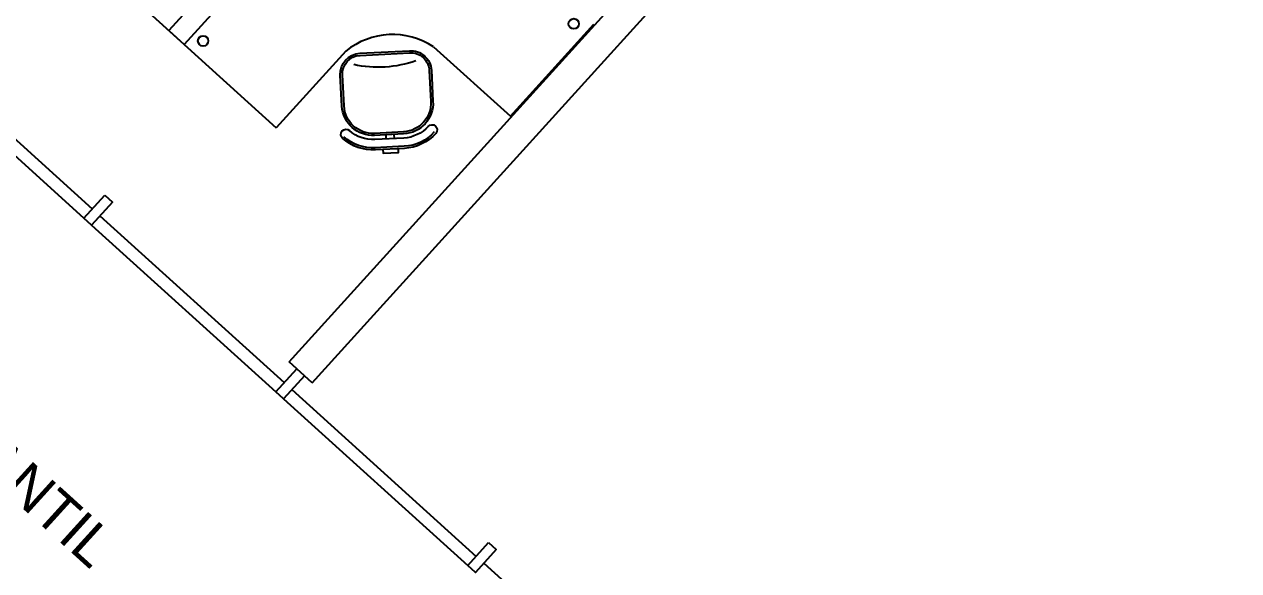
# Model space of a CAD drawing. Header units: millimetres. Extents: x 0 to 86.4, y -30.6 to 19.1.
# Drawn here: x 69.99 to 75.85, y -26.54 to -23.9 of the extents above; entities that cross this region are included whole.
import ezdxf

# ---------------------------------------------------------------- set-up
doc = ezdxf.new("R2010")
doc.units = ezdxf.units.MM
for name, pattern in [('DASHED', [0.75, 0.5, -0.25]), ('HIDDEN', [0.375, 0.25, -0.125]), ('HIDDEN2', [0.1875, 0.125, -0.0625])]:
    doc.linetypes.add(name, pattern=pattern)
for name, color, linetype in [('AR-ESQ', 2, 'Continuous'), ('AR-MOB', 2, 'Continuous'), ('ar-mobiliário 2012', 2, 'Continuous'), ('AR-PAR-ALV', 5, 'Continuous'), ('AR-PRJ', 1, 'HIDDEN'), ('AR-TXT', 2, 'Continuous')]:
    doc.layers.add(name, color=color, linetype=linetype)
doc.styles.add('1-125', font='stylu.ttf', dxfattribs={"height": 0.2})

# ---------------------------------------------------------------- blocks, each defined once
blk = doc.blocks.new('ESTA')
at = {"layer": 'AR-MOB', "color": 2}
for p, q in [((52.5148, 2.7596), (52.5149, 3.2596)), ((53.8149, 3.2596), (52.5149, 3.2596)), ((51.7148, 2.4597), (51.7147, 1.8597)), ((52.2148, 2.4597), (51.7148, 2.4597))]:
    blk.add_line(p, q, dxfattribs=at)
at = {"layer": 'AR-MOB', "linetype": 'Continuous'}
for p, q in [((53.1147, 1.8596), (53.1149, 3.2596)), ((53.2149, 3.2596), (53.1149, 3.2596)), ((53.2149, 1.8596), (53.2149, 3.2596))]:
    blk.add_line(p, q, dxfattribs=at)
at = {"layer": 'AR-MOB', "color": 1, "linetype": 'Continuous'}
for centre in [(53.0582, 3.1856), (51.7883, 1.9231)]:
    blk.add_circle(centre, 0.025, dxfattribs=at)
at = {"layer": 'AR-MOB', "color": 2}
blk.add_arc((52.1598, 2.8147), 0.3592, 278.79933, 351.18575, dxfattribs=at)
blk = doc.blocks.new('CADEIRA-S')
at = {"color": 2}
for p, q in [((0.0718, 0.2686), (-0.0682, 0.2686)), ((0.0718, 0.2186), (-0.0682, 0.2186)), ((0.0718, 0.1986), (-0.0682, 0.1986)), ((-0.2182, 0.0486), (-0.2182, -0.1014)), ((0.2218, -0.1014), (0.2218, 0.0486)), ((-0.1182, -0.2014), (0.1218, -0.2014))]:
    blk.add_line(p, q, dxfattribs=at)
at = {"color": 1}
for p, q in [((0.0718, 0.2586), (-0.0682, 0.2586)), ((0.0718, 0.1886), (-0.0682, 0.1886)), ((-0.0148, 0.1986), (-0.0149, 0.2186)), ((0.0252, 0.1986), (0.0251, 0.2186)), ((-0.2082, 0.0486), (-0.2082, -0.1014)), ((0.2118, -0.1014), (0.2118, 0.0486)), ((-0.1182, -0.1914), (0.1218, -0.1914))]:
    blk.add_line(p, q, dxfattribs=at)
at = {"color": 2}
blk.add_lwpolyline([(-0.032, 0.2686), (-0.032, 0.2867), (0.0426, 0.2867), (0.0426, 0.2686)], dxfattribs=at)
for centre, radius, start, end in [((-0.0682, 0.0486), 0.22, 90, 135), ((0.0718, 0.0486), 0.22, 45, 90), ((-0.2061, 0.1864), 0.025, 135, 315), ((-0.0682, 0.0486), 0.15, 90, 180), ((-0.0682, 0.0486), 0.17, 90, 135), ((0.0718, 0.0486), 0.17, 45, 90), ((0.0718, 0.0486), 0.15, 0, 90), ((0.2097, 0.1864), 0.025, 225, 45), ((-0.1182, -0.1014), 0.1, 180, 270), ((0.1218, -0.1014), 0.1, 270, 0)]:
    blk.add_arc(centre, radius, start, end, dxfattribs=at)
at = {"color": 1}
for centre, radius, start, end in [((-0.0682, 0.0486), 0.21, 90, 135), ((0.0718, 0.0486), 0.21, 45, 90), ((-0.0682, 0.0486), 0.14, 90, 180), ((0.0718, 0.0486), 0.14, 0, 90), ((-0.1182, -0.1014), 0.09, 180, 270), ((0.1218, -0.1014), 0.09, 270, 0), ((-0.0052, -0.6823), 0.5534, 73.69112, 105.24909)]:
    blk.add_arc(centre, radius, start, end, dxfattribs=at)
blk = doc.blocks.new('4 ESTAÇOES')
at = {"layer": 'AR-MOB', "rotation": 180}
blk.add_blockref('ESTA', (66.7148, 17.5098), dxfattribs=at)
at = {"layer": 'AR-MOB', "xscale": -1, "rotation": 225.2287342419167}
blk.add_blockref('CADEIRA-S', (14.4838, 14.7299), dxfattribs=at)

msp = doc.modelspace()

# ---------------------------------------------------------------- linework, layer by layer
at = {"layer": 'AR-ESQ', "color": 1}
for points in [[(69.388, -24.0282), (70.2773, -24.834)], [(70.3143, -24.8676), (71.2035, -25.6733)], [(71.2406, -25.7069), (72.1298, -26.5127)]]:
    msp.add_lwpolyline(points, dxfattribs=at)
at = {"layer": 'AR-ESQ'}
for points in [[(69.4283, -23.9837), (70.3175, -24.7895)], [(70.3546, -24.8231), (71.2438, -25.6289)], [(71.3413, -25.5957), (71.2406, -25.7069), (71.2035, -25.6733), (71.3043, -25.5622)], [(71.2809, -25.6624), (72.1701, -26.4682)], [(72.2072, -26.5018), (73.0964, -27.3075)]]:
    msp.add_lwpolyline(points, dxfattribs=at)
for points in [[(70.378, -24.7228), (70.415, -24.7564), (70.3143, -24.8676), (70.2773, -24.834)], [(72.2305, -26.4015), (72.2676, -26.4351), (72.1669, -26.5462), (72.1298, -26.5127)]]:
    msp.add_lwpolyline(points, close=True, dxfattribs=at)
at = {"layer": 'AR-PAR-ALV'}
for p, q in [((71.2672, -25.5286), (75.8337, -20.4891)), ((71.3784, -25.6293), (75.9175, -20.62)), ((71.3784, -25.6293), (71.2672, -25.5286))]:
    msp.add_line(p, q, dxfattribs=at)
at = {"layer": 'AR-PRJ', "color": 1, "linetype": 'DASHED'}
msp.add_lwpolyline([(76.9032, -24.8885, 0.014176), (74.9662, -28.3369), (75.2407, -28.481, -0.014176), (77.1691, -25.0479)], format="xyb", dxfattribs=at)
at = {"layer": 'AR-PRJ', "color": 1, "linetype": 'HIDDEN2', "ltscale": 2}
for centre, radius, start, end in [((136.7388, -60.7666), 69.4728, 137.942687, 152.707454), ((136.4358, -60.591), 69.1086, 145.556581, 153.606232)]:
    msp.add_arc(centre, radius, start, end, dxfattribs=at)

# ---------------------------------------------------------------- block references
at = {"layer": 'ar-mobiliário 2012', "rotation": 317.8194238956843}
msp.add_blockref('4 ESTAÇOES', (51.1143, -25.4226), dxfattribs=at)

# ---------------------------------------------------------------- texts
at = {"layer": 'AR-TXT', "color": 2, "insert": (68.6248, -24.8979), "char_height": 0.2, "attachment_point": 5, "rotation": 317.81917, "style": '1-125'}
msp.add_mtext('SMC / DIESP/ SEGEP\\PCENTRAL DE ESTÁGIO ESTUDANTIL\\PA=31,56 m²', dxfattribs=at)

doc.saveas('drawing.dxf')
